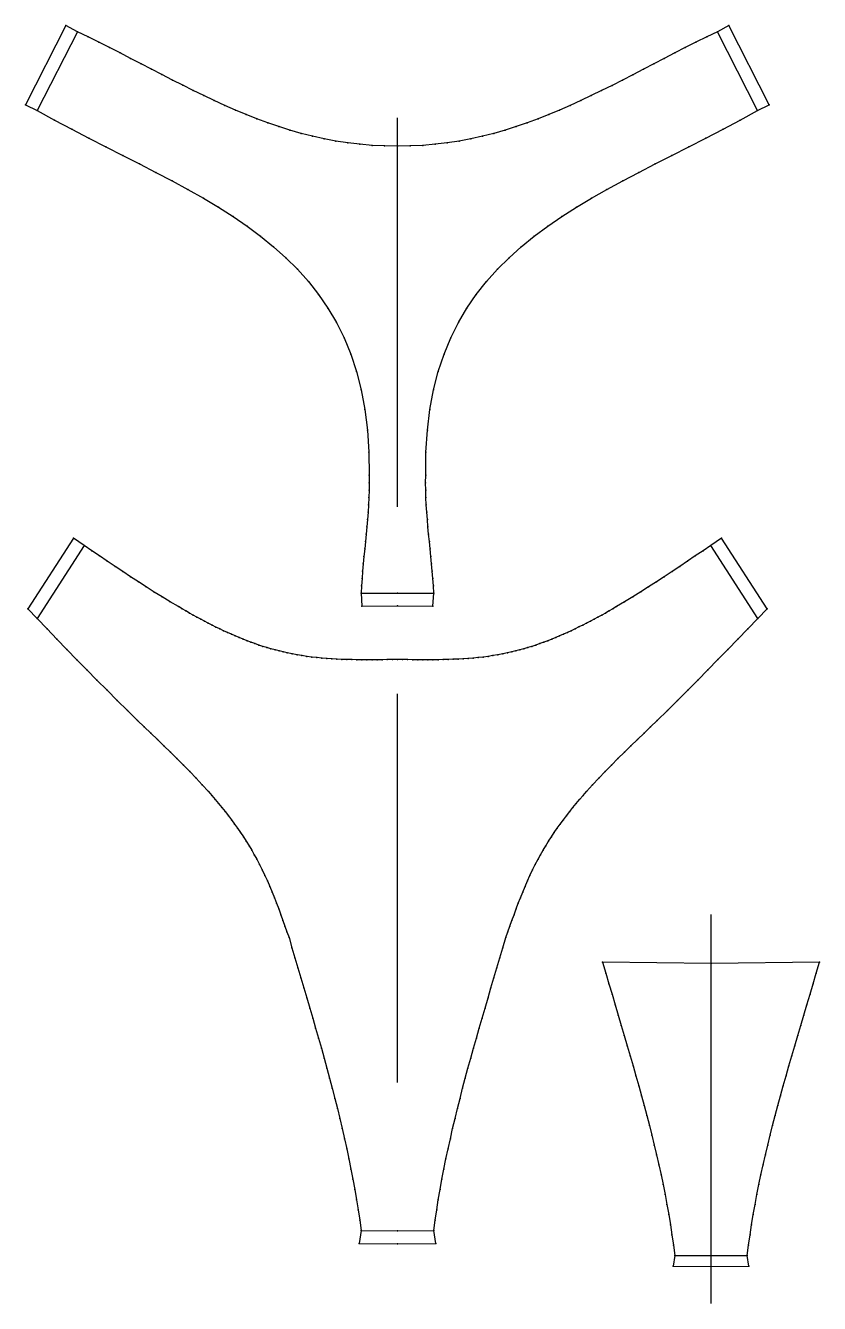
# Model space of a CAD drawing. Extents: x -172 to 195, y 0 to 1413.
# Drawn here: x -172 to 195, y 822 to 1413 of the extents above.
import ezdxf

# ---------------------------------------------------------------- set-up
doc = ezdxf.new("R2010")
doc.units = 0

# ---------------------------------------------------------------- blocks, each defined once
blk = doc.blocks.new('Pattern_1813235_M')
at = {"layer": '1'}
blk.add_lwpolyline([(-145.062149, 1172.383667), (-166.865326, 1138.591553), (-162.258072, 1133.811035), (-157.648575, 1129.034912), (-153.033463, 1124.266357), (-148.409378, 1119.508179), (-143.772934, 1114.763306), (-139.120804, 1110.03479), (-134.449585, 1105.325439), (-129.755905, 1100.638184), (-125.03643, 1095.976074), (-120.287766, 1091.342041), (-117.252914, 1088.410645), (-114.211861, 1085.487061), (-111.170425, 1082.564575), (-108.134491, 1079.637085), (-105.109894, 1076.698242), (-102.102478, 1073.741455), (-99.118095, 1070.760376), (-96.162598, 1067.748779), (-93.241844, 1064.700195), (-90.361664, 1061.608154), (-87.527916, 1058.466431), (-85.934982, 1056.650391), (-84.360962, 1054.816406), (-82.807297, 1052.964355), (-81.275436, 1051.094116), (-79.766792, 1049.205444), (-78.282845, 1047.298218), (-76.825012, 1045.37207), (-75.394753, 1043.427002), (-73.993477, 1041.462646), (-72.622658, 1039.478882), (-71.283722, 1037.475342), (-69.978111, 1035.452148), (-68.707275, 1033.408813), (-67.472649, 1031.345215), (-66.275681, 1029.26123), (-65.11779, 1027.156494), (-63.820744, 1024.681763), (-62.575291, 1022.181702), (-61.377419, 1019.658142), (-60.223137, 1017.113037), (-59.108459, 1014.548279), (-58.029392, 1011.96582), (-56.981934, 1009.367554), (-55.962097, 1006.755432), (-54.965881, 1004.131348), (-53.989307, 1001.497192), (-53.028366, 998.854919), (-52.079075, 996.206421), (-51.137428, 993.55365), (-50.199448, 990.898438), (-48.824421, 986.228149), (-47.44577, 981.56366), (-46.065666, 976.904419), (-44.686283, 972.249634), (-43.309788, 967.598633), (-41.938381, 962.950745), (-40.574196, 958.305298), (-39.219437, 953.661499), (-37.876278, 949.018738), (-36.546879, 944.376282), (-35.233418, 939.733521), (-33.93808, 935.0896), (-32.663017, 930.444031), (-31.410419, 925.795959), (-30.182465, 921.144714), (-28.981314, 916.489685), (-27.809147, 911.830078), (-26.668144, 907.165283), (-25.560474, 902.494568), (-24.488304, 897.817261), (-23.453817, 893.132629), (-22.459188, 888.440002), (-21.506586, 883.738647), (-20.59819, 879.027954), (-19.736168, 874.307251), (-18.922695, 869.575684), (-18.15995, 864.832703), (-17.450104, 860.077515), (-16.795332, 855.309509), (0.006015, 855.132935), (16.807375, 855.310242), (17.461946, 860.078247), (18.1716, 864.833435), (18.934147, 869.576477), (19.747419, 874.308044), (20.609241, 879.02887), (21.51745, 883.739563), (22.469852, 888.440918), (23.464287, 893.133606), (24.498579, 897.818237), (25.570549, 902.495605), (26.678028, 907.166382), (27.818844, 911.831238), (28.990814, 916.490845), (30.191763, 921.145996), (31.419531, 925.797241), (32.671932, 930.445374), (33.946796, 935.091064), (35.241947, 939.734985), (36.555218, 944.377808), (37.884418, 949.020325), (39.227394, 953.663147), (40.581959, 958.306946), (41.945942, 962.952515), (43.317165, 967.600464), (44.693462, 972.251526), (46.072647, 976.906311), (47.45256, 981.565674), (48.831017, 986.230164), (50.205849, 990.900513), (51.143723, 993.555725), (52.085255, 996.208618), (53.034439, 998.857117), (53.995266, 1001.499451), (54.971737, 1004.133667), (55.967842, 1006.757751), (56.987564, 1009.369934), (58.034916, 1011.968262), (59.11388, 1014.55072), (60.228447, 1017.11554), (61.382622, 1019.660645), (62.580387, 1022.184265), (63.825745, 1024.684448), (65.122688, 1027.15918), (66.280479, 1029.263916), (67.477364, 1031.348022), (68.711914, 1033.411621), (69.982658, 1035.455078), (71.288185, 1037.478394), (72.627037, 1039.481812), (73.99778, 1041.465698), (75.398964, 1043.430176), (76.829147, 1045.375366), (78.286903, 1047.301514), (79.770775, 1049.208862), (81.27932, 1051.097534), (82.811111, 1052.967773), (84.3647, 1054.819824), (85.938644, 1056.653931), (87.531502, 1058.470093), (90.365128, 1061.611938), (93.245171, 1064.704102), (96.16581, 1067.752808), (99.121178, 1070.764526), (102.105438, 1073.745605), (105.112732, 1076.702515), (108.137207, 1079.641602), (111.173027, 1082.569214), (114.214333, 1085.491699), (117.255264, 1088.415649), (120.289993, 1091.347046), (125.03846, 1095.981323), (129.757736, 1100.643555), (134.451218, 1105.331055), (139.122238, 1110.040527), (143.774185, 1114.769287), (148.410416, 1119.514404), (153.034317, 1124.272705), (157.649216, 1129.041504), (162.25853, 1133.817749), (166.86557, 1138.598511), (145.060989, 1172.389648), (141.494461, 1169.950073), (137.925827, 1167.513916), (134.352005, 1165.084595), (130.769928, 1162.665039), (127.176514, 1160.258423), (123.568672, 1157.868042), (119.943344, 1155.49707), (116.297447, 1153.14856), (112.627899, 1150.825684), (108.931641, 1148.531738), (105.205559, 1146.269775), (101.446594, 1144.042969), (99.73864, 1143.050537), (98.023743, 1142.066895), (96.301933, 1141.093018), (94.573189, 1140.129883), (92.83754, 1139.178467), (91.094963, 1138.239502), (89.345497, 1137.314087), (87.589127, 1136.403076), (85.825859, 1135.507446), (84.055725, 1134.628174), (82.278687, 1133.765869), (80.494781, 1132.921875), (78.704002, 1132.096802), (76.906372, 1131.291748), (75.101875, 1130.507446), (73.29052, 1129.745117), (71.472321, 1129.005371), (69.647293, 1128.289429), (67.81543, 1127.5979), (65.97673, 1126.932007), (64.131195, 1126.29248), (62.278862, 1125.680298), (60.419704, 1125.096436), (58.553749, 1124.541748), (56.680992, 1124.017212), (54.801445, 1123.523682), (52.915104, 1123.062134), (51.021984, 1122.633423), (48.765472, 1122.167847), (46.500355, 1121.748047), (44.227028, 1121.371582), (41.945881, 1121.036621), (39.657318, 1120.740723), (37.361729, 1120.481934), (35.059513, 1120.257812), (32.751064, 1120.066284), (30.436779, 1119.905273), (28.11706, 1119.772461), (25.792297, 1119.665771), (23.462889, 1119.582886), (21.129236, 1119.521851), (18.791723, 1119.480225), (16.450758, 1119.455933), (14.10673, 1119.446899), (11.760046, 1119.450806), (9.411089, 1119.465454), (7.060264, 1119.48877), (4.707964, 1119.518555), (2.354594, 1119.552612), (0.000534, 1119.588623), (-2.353522, 1119.55249), (-4.706897, 1119.518311), (-7.059196, 1119.488525), (-9.410021, 1119.465088), (-11.758974, 1119.450317), (-14.105663, 1119.446289), (-16.449688, 1119.455322), (-18.790655, 1119.479492), (-21.128168, 1119.520874), (-23.46183, 1119.581909), (-25.791241, 1119.664673), (-28.116007, 1119.771362), (-30.435732, 1119.904053), (-32.750027, 1120.064941), (-35.058487, 1120.256348), (-37.360718, 1120.480347), (-39.656315, 1120.739136), (-41.944901, 1121.034912), (-44.226059, 1121.369873), (-46.499405, 1121.746094), (-48.76453, 1122.165771), (-51.021061, 1122.631348), (-52.914204, 1123.059937), (-54.80056, 1123.521362), (-56.680134, 1124.014893), (-58.552914, 1124.539307), (-60.418896, 1125.093994), (-62.278069, 1125.677734), (-64.13044, 1126.289795), (-65.975975, 1126.929321), (-67.814713, 1127.595093), (-69.646606, 1128.286499), (-71.47168, 1129.002441), (-73.289894, 1129.742065), (-75.10128, 1130.504395), (-76.905807, 1131.288452), (-78.703476, 1132.093506), (-80.494293, 1132.918457), (-82.278229, 1133.762451), (-84.05529, 1134.624634), (-85.825478, 1135.503906), (-87.588768, 1136.399536), (-89.345192, 1137.310425), (-91.094688, 1138.235718), (-92.837311, 1139.174561), (-94.57299, 1140.125977), (-96.301773, 1141.088989), (-98.023636, 1142.062744), (-99.738571, 1143.046387), (-101.446564, 1144.038818), (-105.205612, 1146.265381), (-108.931793, 1148.527222), (-112.628159, 1150.821045), (-116.297806, 1153.143677), (-119.943787, 1155.492065), (-123.569214, 1157.862915), (-127.177155, 1160.253174), (-130.77066, 1162.659546), (-134.352859, 1165.078979), (-137.926773, 1167.508301), (-141.495499, 1169.944214)], close=True, dxfattribs=at)
at = {"layer": '14'}
blk.add_lwpolyline([(-150.016342, 1175.772095), (-171.14241, 1143.029419), (-166.865326, 1138.591553), (-162.258072, 1133.811035), (-157.648575, 1129.034912), (-153.033463, 1124.266357), (-148.409378, 1119.508179), (-143.772934, 1114.763306), (-139.120804, 1110.03479), (-134.449585, 1105.325439), (-129.755905, 1100.638184), (-125.03643, 1095.976074), (-120.287766, 1091.342041), (-117.252914, 1088.410645), (-114.211861, 1085.487061), (-111.170425, 1082.564575), (-108.134491, 1079.637085), (-105.109894, 1076.698242), (-102.102478, 1073.741455), (-99.118095, 1070.760376), (-96.162598, 1067.748779), (-93.241844, 1064.700195), (-90.361664, 1061.608154), (-87.527916, 1058.466431), (-85.934982, 1056.650391), (-84.360962, 1054.816406), (-82.807297, 1052.964355), (-81.275436, 1051.094116), (-79.766792, 1049.205444), (-78.282845, 1047.298218), (-76.825012, 1045.37207), (-75.394753, 1043.427002), (-73.993477, 1041.462646), (-72.622658, 1039.478882), (-71.283722, 1037.475342), (-69.978111, 1035.452148), (-68.707275, 1033.408813), (-67.472649, 1031.345215), (-66.275681, 1029.26123), (-65.11779, 1027.156494), (-63.820744, 1024.681763), (-62.575291, 1022.181702), (-61.377419, 1019.658142), (-60.223137, 1017.113037), (-59.108459, 1014.548279), (-58.029392, 1011.96582), (-56.981934, 1009.367554), (-55.962097, 1006.755432), (-54.965881, 1004.131348), (-53.989307, 1001.497192), (-53.028366, 998.854919), (-52.079075, 996.206421), (-51.137428, 993.55365), (-50.199448, 990.898438), (-48.824421, 986.228149), (-47.44577, 981.56366), (-46.065666, 976.904419), (-44.686283, 972.249634), (-43.309788, 967.598633), (-41.938381, 962.950745), (-40.574196, 958.305298), (-39.219437, 953.661499), (-37.876278, 949.018738), (-36.546879, 944.376282), (-35.233418, 939.733521), (-33.93808, 935.0896), (-32.663017, 930.444031), (-31.410419, 925.795959), (-30.182465, 921.144714), (-28.981314, 916.489685), (-27.809147, 911.830078), (-26.668144, 907.165283), (-25.560474, 902.494568), (-24.488304, 897.817261), (-23.453817, 893.132629), (-22.459188, 888.440002), (-21.506586, 883.738647), (-20.59819, 879.027954), (-19.736168, 874.307251), (-18.922695, 869.575684), (-18.15995, 864.832703), (-17.450104, 860.077515), (-16.795332, 855.309509), (-17.746626, 849.319153), (0.006274, 849.132568), (17.758963, 849.319946), (16.807375, 855.310242), (17.461946, 860.078247), (18.1716, 864.833435), (18.934147, 869.576477), (19.747419, 874.308044), (20.609241, 879.02887), (21.51745, 883.739563), (22.469852, 888.440918), (23.464287, 893.133606), (24.498579, 897.818237), (25.570549, 902.495605), (26.678028, 907.166382), (27.818844, 911.831238), (28.990814, 916.490845), (30.191763, 921.145996), (31.419531, 925.797241), (32.671932, 930.445374), (33.946796, 935.091064), (35.241947, 939.734985), (36.555218, 944.377808), (37.884418, 949.020325), (39.227394, 953.663147), (40.581959, 958.306946), (41.945942, 962.952515), (43.317165, 967.600464), (44.693462, 972.251526), (46.072647, 976.906311), (47.45256, 981.565674), (48.831017, 986.230164), (50.205849, 990.900513), (51.143723, 993.555725), (52.085255, 996.208618), (53.034439, 998.857117), (53.995266, 1001.499451), (54.971737, 1004.133667), (55.967842, 1006.757751), (56.987564, 1009.369934), (58.034916, 1011.968262), (59.11388, 1014.55072), (60.228447, 1017.11554), (61.382622, 1019.660645), (62.580387, 1022.184265), (63.825745, 1024.684448), (65.122688, 1027.15918), (66.280479, 1029.263916), (67.477364, 1031.348022), (68.711914, 1033.411621), (69.982658, 1035.455078), (71.288185, 1037.478394), (72.627037, 1039.481812), (73.99778, 1041.465698), (75.398964, 1043.430176), (76.829147, 1045.375366), (78.286903, 1047.301514), (79.770775, 1049.208862), (81.27932, 1051.097534), (82.811111, 1052.967773), (84.3647, 1054.819824), (85.938644, 1056.653931), (87.531502, 1058.470093), (90.365128, 1061.611938), (93.245171, 1064.704102), (96.16581, 1067.752808), (99.121178, 1070.764526), (102.105438, 1073.745605), (105.112732, 1076.702515), (108.137207, 1079.641602), (111.173027, 1082.569214), (114.214333, 1085.491699), (117.255264, 1088.415649), (120.289993, 1091.347046), (125.03846, 1095.981323), (129.757736, 1100.643555), (134.451218, 1105.331055), (139.122238, 1110.040527), (143.774185, 1114.769287), (148.410416, 1119.514404), (153.034317, 1124.272705), (157.649216, 1129.041504), (162.25853, 1133.817749), (166.86557, 1138.598511), (171.142456, 1143.036621), (150.01506, 1175.77832), (145.060989, 1172.389648), (141.494461, 1169.950073), (137.925827, 1167.513916), (134.352005, 1165.084595), (130.769928, 1162.665039), (127.176514, 1160.258423), (123.568672, 1157.868042), (119.943344, 1155.49707), (116.297447, 1153.14856), (112.627899, 1150.825684), (108.931641, 1148.531738), (105.205559, 1146.269775), (101.446594, 1144.042969), (99.73864, 1143.050537), (98.023743, 1142.066895), (96.301933, 1141.093018), (94.573189, 1140.129883), (92.83754, 1139.178467), (91.094963, 1138.239502), (89.345497, 1137.314087), (87.589127, 1136.403076), (85.825859, 1135.507446), (84.055725, 1134.628174), (82.278687, 1133.765869), (80.494781, 1132.921875), (78.704002, 1132.096802), (76.906372, 1131.291748), (75.101875, 1130.507446), (73.29052, 1129.745117), (71.472321, 1129.005371), (69.647293, 1128.289429), (67.81543, 1127.5979), (65.97673, 1126.932007), (64.131195, 1126.29248), (62.278862, 1125.680298), (60.419704, 1125.096436), (58.553749, 1124.541748), (56.680992, 1124.017212), (54.801445, 1123.523682), (52.915104, 1123.062134), (51.021984, 1122.633423), (48.765472, 1122.167847), (46.500355, 1121.748047), (44.227028, 1121.371582), (41.945881, 1121.036621), (39.657318, 1120.740723), (37.361729, 1120.481934), (35.059513, 1120.257812), (32.751064, 1120.066284), (30.436779, 1119.905273), (28.11706, 1119.772461), (25.792297, 1119.665771), (23.462889, 1119.582886), (21.129236, 1119.521851), (18.791723, 1119.480225), (16.450758, 1119.455933), (14.10673, 1119.446899), (11.760046, 1119.450806), (9.411089, 1119.465454), (7.060264, 1119.48877), (4.707964, 1119.518555), (2.354594, 1119.552612), (0.000535, 1119.588623), (-2.353522, 1119.55249), (-4.706897, 1119.518311), (-7.059196, 1119.488525), (-9.410021, 1119.465088), (-11.758974, 1119.450317), (-14.105663, 1119.446289), (-16.449688, 1119.455322), (-18.790655, 1119.479492), (-21.128168, 1119.520874), (-23.46183, 1119.581909), (-25.791241, 1119.664673), (-28.116007, 1119.771362), (-30.435732, 1119.904053), (-32.750027, 1120.064941), (-35.058487, 1120.256348), (-37.360718, 1120.480347), (-39.656315, 1120.739136), (-41.944901, 1121.034912), (-44.226059, 1121.369873), (-46.499405, 1121.746094), (-48.76453, 1122.165771), (-51.021061, 1122.631348), (-52.914204, 1123.059937), (-54.80056, 1123.521362), (-56.680134, 1124.014893), (-58.552914, 1124.539307), (-60.418896, 1125.093994), (-62.278069, 1125.677734), (-64.13044, 1126.289795), (-65.975975, 1126.929321), (-67.814713, 1127.595093), (-69.646606, 1128.286499), (-71.47168, 1129.002441), (-73.289894, 1129.742065), (-75.10128, 1130.504395), (-76.905807, 1131.288452), (-78.703476, 1132.093506), (-80.494293, 1132.918457), (-82.278229, 1133.762451), (-84.05529, 1134.624634), (-85.825478, 1135.503906), (-87.588768, 1136.399536), (-89.345192, 1137.310425), (-91.094688, 1138.235718), (-92.837311, 1139.174561), (-94.57299, 1140.125977), (-96.301773, 1141.088989), (-98.023636, 1142.062744), (-99.738571, 1143.046387), (-101.446564, 1144.038818), (-105.205612, 1146.265381), (-108.931793, 1148.527222), (-112.628159, 1150.821045), (-116.297806, 1153.143677), (-119.943787, 1155.492065), (-123.569214, 1157.862915), (-127.177155, 1160.253174), (-130.77066, 1162.659546), (-134.352859, 1165.078979), (-137.926773, 1167.508301), (-141.495499, 1169.944214), (-145.062149, 1172.383667)], close=True, dxfattribs=at)
at = {"layer": '2'}
for p in [(-150.016342, 1175.772095), (-145.062149, 1172.383667), (-145.062149, 1172.383667), (145.060989, 1172.389648), (145.060989, 1172.389648), (150.01506, 1175.77832), (-171.14241, 1143.029419), (171.142456, 1143.036621), (-166.865326, 1138.591553), (-166.865326, 1138.591553), (166.86557, 1138.598511), (166.86557, 1138.598511), (0.000534, 1119.588623), (0.000534, 1119.588623), (-50.199448, 990.898438), (-50.199448, 990.898438), (50.205849, 990.900513), (50.205849, 990.900513), (-16.795332, 855.309509), (-16.795332, 855.309509), (0.006015, 855.132935), (16.807375, 855.310242), (16.807375, 855.310242), (-17.746626, 849.319153), (0.006274, 849.132568), (17.758963, 849.319946)]:
    blk.add_point(p, dxfattribs=at)
at = {"layer": '3'}
for p in [(-145.062149, 1172.383667), (145.060989, 1172.389648), (-141.495499, 1169.944214), (-141.495499, 1169.944214), (-137.926773, 1167.508301), (-137.926773, 1167.508301), (-134.352859, 1165.078979), (-134.352859, 1165.078979), (134.352005, 1165.084595), (134.352005, 1165.084595), (137.925827, 1167.513916), (137.925827, 1167.513916), (141.494461, 1169.950073), (141.494461, 1169.950073), (-130.77066, 1162.659546), (-130.77066, 1162.659546), (-127.177155, 1160.253174), (-127.177155, 1160.253174), (127.176514, 1160.258423), (127.176514, 1160.258423), (130.769928, 1162.665039), (130.769928, 1162.665039), (-123.569214, 1157.862915), (-123.569214, 1157.862915), (-119.943787, 1155.492065), (-119.943787, 1155.492065), (119.943344, 1155.49707), (119.943344, 1155.49707), (123.568672, 1157.868042), (123.568672, 1157.868042), (-116.297806, 1153.143677), (-116.297806, 1153.143677), (-112.628159, 1150.821045), (-112.628159, 1150.821045), (-108.931793, 1148.527222), (-108.931793, 1148.527222), (108.931641, 1148.531738), (108.931641, 1148.531738), (112.627899, 1150.825684), (112.627899, 1150.825684), (116.297447, 1153.14856), (116.297447, 1153.14856), (-105.205612, 1146.265381), (-105.205612, 1146.265381), (-101.446564, 1144.038818), (-101.446564, 1144.038818), (-99.738571, 1143.046387), (-99.738571, 1143.046387), (-98.023636, 1142.062744), (-98.023636, 1142.062744), (98.023743, 1142.066895), (98.023743, 1142.066895), (99.73864, 1143.050537), (99.73864, 1143.050537), (101.446594, 1144.042969), (101.446594, 1144.042969), (105.205559, 1146.269775), (105.205559, 1146.269775), (-166.865326, 1138.591553), (-96.301773, 1141.088989), (-96.301773, 1141.088989), (-94.57299, 1140.125977), (-94.57299, 1140.125977), (-92.837311, 1139.174561), (-92.837311, 1139.174561), (-91.094688, 1138.235718), (-91.094688, 1138.235718), (-89.345192, 1137.310425), (-89.345192, 1137.310425), (-87.588768, 1136.399536), (-87.588768, 1136.399536), (-85.825478, 1135.503906), (-85.825478, 1135.503906), (85.825859, 1135.507446), (85.825859, 1135.507446), (87.589127, 1136.403076), (87.589127, 1136.403076), (89.345497, 1137.314087), (89.345497, 1137.314087), (91.094963, 1138.239502), (91.094963, 1138.239502), (92.83754, 1139.178467), (92.83754, 1139.178467), (94.573189, 1140.129883), (94.573189, 1140.129883), (96.301933, 1141.093018), (96.301933, 1141.093018), (166.86557, 1138.598511), (-162.258072, 1133.811035), (-162.258072, 1133.811035), (-84.05529, 1134.624634), (-84.05529, 1134.624634), (-82.278229, 1133.762451), (-82.278229, 1133.762451), (-80.494293, 1132.918457), (-80.494293, 1132.918457), (-78.703476, 1132.093506), (-78.703476, 1132.093506), (-76.905807, 1131.288452), (-76.905807, 1131.288452), (-75.10128, 1130.504395), (-75.10128, 1130.504395), (-73.289894, 1129.742065), (-73.289894, 1129.742065), (73.29052, 1129.745117), (73.29052, 1129.745117), (75.101875, 1130.507446), (75.101875, 1130.507446), (76.906372, 1131.291748), (76.906372, 1131.291748), (78.704002, 1132.096802), (78.704002, 1132.096802), (80.494781, 1132.921875), (80.494781, 1132.921875), (82.278687, 1133.765869), (82.278687, 1133.765869), (84.055725, 1134.628174), (84.055725, 1134.628174), (162.25853, 1133.817749), (162.25853, 1133.817749), (-157.648575, 1129.034912), (-157.648575, 1129.034912), (-153.033463, 1124.266357), (-153.033463, 1124.266357), (-71.47168, 1129.002441), (-71.47168, 1129.002441), (-69.646606, 1128.286499), (-69.646606, 1128.286499), (-67.814713, 1127.595093), (-67.814713, 1127.595093), (-65.975975, 1126.929321), (-65.975975, 1126.929321), (-64.13044, 1126.289795), (-64.13044, 1126.289795), (-62.278069, 1125.677734), (-62.278069, 1125.677734), (-60.418896, 1125.093994), (-60.418896, 1125.093994), (-58.552914, 1124.539307), (-58.552914, 1124.539307), (-56.680134, 1124.014893), (-56.680134, 1124.014893), (56.680992, 1124.017212), (56.680992, 1124.017212), (58.553749, 1124.541748), (58.553749, 1124.541748), (60.419704, 1125.096436), (60.419704, 1125.096436), (62.278862, 1125.680298), (62.278862, 1125.680298), (64.131195, 1126.29248), (64.131195, 1126.29248), (65.97673, 1126.932007), (65.97673, 1126.932007), (67.81543, 1127.5979), (67.81543, 1127.5979), (69.647293, 1128.289429), (69.647293, 1128.289429), (71.472321, 1129.005371), (71.472321, 1129.005371), (153.034317, 1124.272705), (153.034317, 1124.272705), (157.649216, 1129.041504), (157.649216, 1129.041504), (-148.409378, 1119.508179), (-148.409378, 1119.508179), (-54.80056, 1123.521362), (-54.80056, 1123.521362), (-52.914204, 1123.059937), (-52.914204, 1123.059937), (-51.021061, 1122.631348), (-51.021061, 1122.631348), (-48.76453, 1122.165771), (-48.76453, 1122.165771), (-46.499405, 1121.746094), (-46.499405, 1121.746094), (-44.226059, 1121.369873), (-44.226059, 1121.369873), (-41.944901, 1121.034912), (-41.944901, 1121.034912), (-39.656315, 1120.739136), (-39.656315, 1120.739136), (-37.360718, 1120.480347), (-37.360718, 1120.480347), (-35.058487, 1120.256348), (-35.058487, 1120.256348), (-32.750027, 1120.064941), (-32.750027, 1120.064941), (-30.435732, 1119.904053), (-30.435732, 1119.904053), (-28.116007, 1119.771362), (-28.116007, 1119.771362), (-25.791241, 1119.664673), (-25.791241, 1119.664673), (-23.46183, 1119.581909), (-23.46183, 1119.581909), (-21.128168, 1119.520874), (-21.128168, 1119.520874), (-18.790655, 1119.479492), (-18.790655, 1119.479492), (-16.449688, 1119.455322), (-16.449688, 1119.455322), (-14.105663, 1119.446289), (-14.105663, 1119.446289), (-11.758974, 1119.450317), (-11.758974, 1119.450317), (-9.410021, 1119.465088), (-9.410021, 1119.465088), (-7.059196, 1119.488525), (-7.059196, 1119.488525), (-4.706897, 1119.518311), (-4.706897, 1119.518311), (-2.353522, 1119.55249), (-2.353522, 1119.55249), (0.000535, 1119.588623), (2.354594, 1119.552612), (2.354594, 1119.552612), (4.707964, 1119.518555), (4.707964, 1119.518555), (7.060264, 1119.48877), (7.060264, 1119.48877), (9.411089, 1119.465454), (9.411089, 1119.465454), (11.760046, 1119.450806), (11.760046, 1119.450806), (14.10673, 1119.446899), (14.10673, 1119.446899), (16.450758, 1119.455933), (16.450758, 1119.455933), (18.791723, 1119.480225), (18.791723, 1119.480225), (21.129236, 1119.521851), (21.129236, 1119.521851), (23.462889, 1119.582886), (23.462889, 1119.582886), (25.792297, 1119.665771), (25.792297, 1119.665771), (28.11706, 1119.772461), (28.11706, 1119.772461), (30.436779, 1119.905273), (30.436779, 1119.905273), (32.751064, 1120.066284), (32.751064, 1120.066284), (35.059513, 1120.257812), (35.059513, 1120.257812), (37.361729, 1120.481934), (37.361729, 1120.481934), (39.657318, 1120.740723), (39.657318, 1120.740723), (41.945881, 1121.036621), (41.945881, 1121.036621), (44.227028, 1121.371582), (44.227028, 1121.371582), (46.500355, 1121.748047), (46.500355, 1121.748047), (48.765472, 1122.167847), (48.765472, 1122.167847), (51.021984, 1122.633423), (51.021984, 1122.633423), (52.915104, 1123.062134), (52.915104, 1123.062134), (54.801445, 1123.523682), (54.801445, 1123.523682), (148.410416, 1119.514404), (148.410416, 1119.514404), (-143.772934, 1114.763306), (-143.772934, 1114.763306), (143.774185, 1114.769287), (143.774185, 1114.769287), (-139.120804, 1110.03479), (-139.120804, 1110.03479), (139.122238, 1110.040527), (139.122238, 1110.040527), (-134.449585, 1105.325439), (-134.449585, 1105.325439), (-129.755905, 1100.638184), (-129.755905, 1100.638184), (129.757736, 1100.643555), (129.757736, 1100.643555), (134.451218, 1105.331055), (134.451218, 1105.331055), (-125.03643, 1095.976074), (-125.03643, 1095.976074), (125.03846, 1095.981323), (125.03846, 1095.981323), (-120.287766, 1091.342041), (-120.287766, 1091.342041), (-117.252914, 1088.410645), (-117.252914, 1088.410645), (117.255264, 1088.415649), (117.255264, 1088.415649), (120.289993, 1091.347046), (120.289993, 1091.347046), (-114.211861, 1085.487061), (-114.211861, 1085.487061), (-111.170425, 1082.564575), (-111.170425, 1082.564575), (111.173027, 1082.569214), (111.173027, 1082.569214), (114.214333, 1085.491699), (114.214333, 1085.491699), (-108.134491, 1079.637085), (-108.134491, 1079.637085), (-105.109894, 1076.698242), (-105.109894, 1076.698242), (105.112732, 1076.702515), (105.112732, 1076.702515), (108.137207, 1079.641602), (108.137207, 1079.641602), (-102.102478, 1073.741455), (-102.102478, 1073.741455), (-99.118095, 1070.760376), (-99.118095, 1070.760376), (99.121178, 1070.764526), (99.121178, 1070.764526), (102.105438, 1073.745605), (102.105438, 1073.745605), (-96.162598, 1067.748779), (-96.162598, 1067.748779), (-93.241844, 1064.700195), (-93.241844, 1064.700195), (93.245171, 1064.704102), (93.245171, 1064.704102), (96.16581, 1067.752808), (96.16581, 1067.752808), (-90.361664, 1061.608154), (-90.361664, 1061.608154), (90.365128, 1061.611938), (90.365128, 1061.611938), (-87.527916, 1058.466431), (-87.527916, 1058.466431), (-85.934982, 1056.650391), (-85.934982, 1056.650391), (-84.360962, 1054.816406), (-84.360962, 1054.816406), (-82.807297, 1052.964355), (-82.807297, 1052.964355), (82.811111, 1052.967773), (82.811111, 1052.967773), (84.3647, 1054.819824), (84.3647, 1054.819824), (85.938644, 1056.653931), (85.938644, 1056.653931), (87.531502, 1058.470093), (87.531502, 1058.470093), (-81.275436, 1051.094116), (-81.275436, 1051.094116), (-79.766792, 1049.205444), (-79.766792, 1049.205444), (-78.282845, 1047.298218), (-78.282845, 1047.298218), (78.286903, 1047.301514), (78.286903, 1047.301514), (79.770775, 1049.208862), (79.770775, 1049.208862), (81.27932, 1051.097534), (81.27932, 1051.097534), (-76.825012, 1045.37207), (-76.825012, 1045.37207), (-75.394753, 1043.427002), (-75.394753, 1043.427002), (-73.993477, 1041.462646), (-73.993477, 1041.462646), (73.99778, 1041.465698), (73.99778, 1041.465698), (75.398964, 1043.430176), (75.398964, 1043.430176), (76.829147, 1045.375366), (76.829147, 1045.375366), (-72.622658, 1039.478882), (-72.622658, 1039.478882), (-71.283722, 1037.475342), (-71.283722, 1037.475342), (-69.978111, 1035.452148), (-69.978111, 1035.452148), (69.982658, 1035.455078), (69.982658, 1035.455078), (71.288185, 1037.478394), (71.288185, 1037.478394), (72.627037, 1039.481812), (72.627037, 1039.481812), (-68.707275, 1033.408813), (-68.707275, 1033.408813), (-67.472649, 1031.345215), (-67.472649, 1031.345215), (-66.275681, 1029.26123), (-66.275681, 1029.26123), (66.280479, 1029.263916), (66.280479, 1029.263916), (67.477364, 1031.348022), (67.477364, 1031.348022), (68.711914, 1033.411621), (68.711914, 1033.411621), (-65.11779, 1027.156494), (-65.11779, 1027.156494), (-63.820744, 1024.681763), (-63.820744, 1024.681763), (63.825745, 1024.684448), (63.825745, 1024.684448), (65.122688, 1027.15918), (65.122688, 1027.15918), (-62.575291, 1022.181702), (-62.575291, 1022.181702), (-61.377419, 1019.658142), (-61.377419, 1019.658142), (61.382622, 1019.660645), (61.382622, 1019.660645), (62.580387, 1022.184265), (62.580387, 1022.184265), (-60.223137, 1017.113037), (-60.223137, 1017.113037), (-59.108459, 1014.548279), (-59.108459, 1014.548279), (-58.029392, 1011.96582), (-58.029392, 1011.96582), (58.034916, 1011.968262), (58.034916, 1011.968262), (59.11388, 1014.55072), (59.11388, 1014.55072), (60.228447, 1017.11554), (60.228447, 1017.11554), (-56.981934, 1009.367554), (-56.981934, 1009.367554), (-55.962097, 1006.755432), (-55.962097, 1006.755432), (55.967842, 1006.757751), (55.967842, 1006.757751), (56.987564, 1009.369934), (56.987564, 1009.369934), (-54.965881, 1004.131348), (-54.965881, 1004.131348), (-53.989307, 1001.497192), (-53.989307, 1001.497192), (53.995266, 1001.499451), (53.995266, 1001.499451), (54.971737, 1004.133667), (54.971737, 1004.133667), (-53.028366, 998.854919), (-53.028366, 998.854919), (-52.079075, 996.206421), (-52.079075, 996.206421), (-51.137428, 993.55365), (-51.137428, 993.55365), (51.143723, 993.555725), (51.143723, 993.555725), (52.085255, 996.208618), (52.085255, 996.208618), (53.034439, 998.857117), (53.034439, 998.857117), (-50.199448, 990.898438), (50.205849, 990.900513), (-48.824421, 986.228149), (-48.824421, 986.228149), (48.831017, 986.230164), (48.831017, 986.230164), (-47.44577, 981.56366), (-47.44577, 981.56366), (-46.065666, 976.904419), (-46.065666, 976.904419), (46.072647, 976.906311), (46.072647, 976.906311), (47.45256, 981.565674), (47.45256, 981.565674), (-44.686283, 972.249634), (-44.686283, 972.249634), (44.693462, 972.251526), (44.693462, 972.251526), (-43.309788, 967.598633), (-43.309788, 967.598633), (43.317165, 967.600464), (43.317165, 967.600464), (-41.938381, 962.950745), (-41.938381, 962.950745), (-40.574196, 958.305298), (-40.574196, 958.305298), (40.581959, 958.306946), (40.581959, 958.306946), (41.945942, 962.952515), (41.945942, 962.952515), (-39.219437, 953.661499), (-39.219437, 953.661499), (39.227394, 953.663147), (39.227394, 953.663147), (-37.876278, 949.018738), (-37.876278, 949.018738), (37.884418, 949.020325), (37.884418, 949.020325), (-36.546879, 944.376282), (-36.546879, 944.376282), (36.555218, 944.377808), (36.555218, 944.377808), (-35.233418, 939.733521), (-35.233418, 939.733521), (-33.93808, 935.0896), (-33.93808, 935.0896), (33.946796, 935.091064), (33.946796, 935.091064), (35.241947, 939.734985), (35.241947, 939.734985), (-32.663017, 930.444031), (-32.663017, 930.444031), (32.671932, 930.445374), (32.671932, 930.445374), (-31.410419, 925.795959), (-31.410419, 925.795959), (31.419531, 925.797241), (31.419531, 925.797241), (-30.182465, 921.144714), (-30.182465, 921.144714), (30.191763, 921.145996), (30.191763, 921.145996), (-28.981314, 916.489685), (-28.981314, 916.489685), (-27.809147, 911.830078), (-27.809147, 911.830078), (27.818844, 911.831238), (27.818844, 911.831238), (28.990814, 916.490845), (28.990814, 916.490845), (-26.668144, 907.165283), (-26.668144, 907.165283), (26.678028, 907.166382), (26.678028, 907.166382), (-25.560474, 902.494568), (-25.560474, 902.494568), (25.570549, 902.495605), (25.570549, 902.495605), (-24.488304, 897.817261), (-24.488304, 897.817261), (-23.453817, 893.132629), (-23.453817, 893.132629), (23.464287, 893.133606), (23.464287, 893.133606), (24.498579, 897.818237), (24.498579, 897.818237), (-22.459188, 888.440002), (-22.459188, 888.440002), (22.469852, 888.440918), (22.469852, 888.440918), (-21.506586, 883.738647), (-21.506586, 883.738647), (21.51745, 883.739563), (21.51745, 883.739563), (-20.59819, 879.027954), (-20.59819, 879.027954), (20.609241, 879.02887), (20.609241, 879.02887), (-19.736168, 874.307251), (-19.736168, 874.307251), (-18.922695, 869.575684), (-18.922695, 869.575684), (18.934147, 869.576477), (18.934147, 869.576477), (19.747419, 874.308044), (19.747419, 874.308044), (-18.15995, 864.832703), (-18.15995, 864.832703), (18.1716, 864.833435), (18.1716, 864.833435), (-17.450104, 860.077515), (-17.450104, 860.077515), (17.461946, 860.078247), (17.461946, 860.078247), (-16.795332, 855.309509), (16.807375, 855.310242)]:
    blk.add_point(p, dxfattribs=at)
at = {"layer": '7'}
blk.add_line((0.000122, 923.761292), (0.000122, 1103.76123), dxfattribs=at)
blk = doc.blocks.new('Pattern_16023304_M')
at = {"layer": '1'}
blk.add_lwpolyline([(145.203552, 978.965637), (94.993439, 979.463501), (96.454025, 974.487305), (97.90918, 969.56012), (99.357056, 964.678772), (100.795807, 959.84021), (102.223602, 955.041382), (103.63858, 950.279236), (105.03891, 945.55072), (106.422745, 940.852661), (107.788239, 936.182068), (109.13356, 931.535889), (110.456841, 926.911011), (111.756248, 922.304321), (113.029953, 917.71283), (114.2761, 913.133423), (115.492836, 908.563049), (116.678329, 903.998657), (117.830734, 899.437134), (118.948212, 894.875366), (120.028908, 890.310425), (121.070992, 885.739075), (122.072601, 881.158386), (123.031906, 876.565186), (123.947067, 871.956421), (124.816231, 867.329102), (125.63755, 862.680054), (126.409195, 858.006287), (127.129311, 853.304688), (127.796051, 848.572205), (128.407593, 843.805725), (145.204086, 843.713928), (162.00061, 843.805847), (162.612106, 848.572327), (163.278809, 853.304871), (163.998886, 858.00647), (164.770493, 862.680237), (165.591766, 867.329285), (166.460907, 871.956604), (167.376022, 876.565369), (168.335281, 881.158569), (169.336868, 885.739258), (170.378906, 890.310608), (171.459564, 894.87561), (172.576996, 899.437317), (173.72937, 903.998901), (174.914825, 908.563293), (176.131531, 913.133667), (177.377625, 917.713074), (178.651291, 922.304626), (179.950668, 926.911255), (181.273926, 931.536194), (182.619186, 936.182373), (183.98465, 940.852966), (185.368439, 945.551025), (186.768738, 950.279602), (188.183685, 955.041748), (189.611435, 959.840576), (191.05014, 964.679138), (192.497986, 969.560486), (193.953094, 974.487671), (195.413635, 979.463867)], close=True, dxfattribs=at)
at = {"layer": '14'}
blk.add_lwpolyline([(145.203552, 978.965637), (94.993439, 979.463501), (96.454025, 974.487305), (97.90918, 969.56012), (99.357056, 964.678772), (100.795807, 959.84021), (102.223602, 955.041382), (103.63858, 950.279236), (105.03891, 945.55072), (106.422745, 940.852661), (107.788239, 936.182068), (109.13356, 931.535889), (110.456841, 926.911011), (111.756248, 922.304321), (113.029953, 917.71283), (114.2761, 913.133423), (115.492836, 908.563049), (116.678329, 903.998657), (117.830734, 899.437134), (118.948212, 894.875366), (120.028908, 890.310425), (121.070992, 885.739075), (122.072601, 881.158386), (123.031906, 876.565186), (123.947067, 871.956421), (124.816231, 867.329102), (125.63755, 862.680054), (126.409195, 858.006287), (127.129311, 853.304688), (127.796051, 848.572205), (128.407593, 843.805725), (127.710983, 838.809448), (145.204117, 838.713867), (162.697235, 838.80957), (162.00061, 843.805847), (162.612106, 848.572327), (163.278809, 853.304871), (163.998886, 858.00647), (164.770493, 862.680237), (165.591766, 867.329285), (166.460907, 871.956604), (167.376022, 876.565369), (168.335281, 881.158569), (169.336868, 885.739258), (170.378906, 890.310608), (171.459564, 894.87561), (172.576996, 899.437317), (173.72937, 903.998901), (174.914825, 908.563293), (176.131531, 913.133667), (177.377625, 917.713074), (178.651291, 922.304626), (179.950668, 926.911255), (181.273926, 931.536194), (182.619186, 936.182373), (183.98465, 940.852966), (185.368439, 945.551025), (186.768738, 950.279602), (188.183685, 955.041748), (189.611435, 959.840576), (191.05014, 964.679138), (192.497986, 969.560486), (193.953094, 974.487671), (195.413635, 979.463867), (145.203552, 978.965637)], close=True, dxfattribs=at)
at = {"layer": '2'}
for p in [(94.993439, 979.463501), (94.993439, 979.463501), (145.203552, 978.965637), (145.203552, 978.965637), (145.203552, 978.965637), (195.413635, 979.463867), (195.413635, 979.463867), (128.407593, 843.805725), (128.407593, 843.805725), (145.204086, 843.713928), (162.00061, 843.805847), (162.00061, 843.805847), (127.710983, 838.809448), (145.204117, 838.713867), (162.697235, 838.80957)]:
    blk.add_point(p, dxfattribs=at)
at = {"layer": '3'}
for p in [(94.993439, 979.463501), (195.413635, 979.463867), (96.454025, 974.487305), (96.454025, 974.487305), (193.953094, 974.487671), (193.953094, 974.487671), (97.90918, 969.56012), (97.90918, 969.56012), (99.357056, 964.678772), (99.357056, 964.678772), (191.05014, 964.679138), (191.05014, 964.679138), (192.497986, 969.560486), (192.497986, 969.560486), (100.795807, 959.84021), (100.795807, 959.84021), (189.611435, 959.840576), (189.611435, 959.840576), (102.223602, 955.041382), (102.223602, 955.041382), (188.183685, 955.041748), (188.183685, 955.041748), (103.63858, 950.279236), (103.63858, 950.279236), (186.768738, 950.279602), (186.768738, 950.279602), (105.03891, 945.55072), (105.03891, 945.55072), (106.422745, 940.852661), (106.422745, 940.852661), (183.98465, 940.852966), (183.98465, 940.852966), (185.368439, 945.551025), (185.368439, 945.551025), (107.788239, 936.182068), (107.788239, 936.182068), (182.619186, 936.182373), (182.619186, 936.182373), (109.13356, 931.535889), (109.13356, 931.535889), (181.273926, 931.536194), (181.273926, 931.536194), (110.456841, 926.911011), (110.456841, 926.911011), (179.950668, 926.911255), (179.950668, 926.911255), (111.756248, 922.304321), (111.756248, 922.304321), (113.029953, 917.71283), (113.029953, 917.71283), (177.377625, 917.713074), (177.377625, 917.713074), (178.651291, 922.304626), (178.651291, 922.304626), (114.2761, 913.133423), (114.2761, 913.133423), (176.131531, 913.133667), (176.131531, 913.133667), (115.492836, 908.563049), (115.492836, 908.563049), (174.914825, 908.563293), (174.914825, 908.563293), (116.678329, 903.998657), (116.678329, 903.998657), (117.830734, 899.437134), (117.830734, 899.437134), (172.576996, 899.437317), (172.576996, 899.437317), (173.72937, 903.998901), (173.72937, 903.998901), (118.948212, 894.875366), (118.948212, 894.875366), (171.459564, 894.87561), (171.459564, 894.87561), (120.028908, 890.310425), (120.028908, 890.310425), (170.378906, 890.310608), (170.378906, 890.310608), (121.070992, 885.739075), (121.070992, 885.739075), (122.072601, 881.158386), (122.072601, 881.158386), (168.335281, 881.158569), (168.335281, 881.158569), (169.336868, 885.739258), (169.336868, 885.739258), (123.031906, 876.565186), (123.031906, 876.565186), (167.376022, 876.565369), (167.376022, 876.565369), (123.947067, 871.956421), (123.947067, 871.956421), (166.460907, 871.956604), (166.460907, 871.956604), (124.816231, 867.329102), (124.816231, 867.329102), (165.591766, 867.329285), (165.591766, 867.329285), (125.63755, 862.680054), (125.63755, 862.680054), (126.409195, 858.006287), (126.409195, 858.006287), (163.998886, 858.00647), (163.998886, 858.00647), (164.770493, 862.680237), (164.770493, 862.680237), (127.129311, 853.304688), (127.129311, 853.304688), (163.278809, 853.304871), (163.278809, 853.304871), (127.796051, 848.572205), (127.796051, 848.572205), (162.612106, 848.572327), (162.612106, 848.572327), (128.407593, 843.805725), (162.00061, 843.805847)]:
    blk.add_point(p, dxfattribs=at)
at = {"layer": '7'}
blk.add_line((145.203537, 821.588867), (145.203537, 1001.588867), dxfattribs=at)
blk = doc.blocks.new('Pattern_1813237_M')
at = {"layer": '1'}
blk.add_lwpolyline([(-0.000207, 1357.178833), (-5.912758, 1357.243896), (-11.718362, 1357.519653), (-17.422529, 1357.996704), (-23.030771, 1358.665649), (-28.548601, 1359.51709), (-33.981552, 1360.541382), (-39.33511, 1361.729126), (-44.614803, 1363.071045), (-49.826145, 1364.557495), (-54.974655, 1366.179199), (-60.06583, 1367.926514), (-65.105217, 1369.790161), (-70.098289, 1371.760498), (-75.050568, 1373.828247), (-79.967598, 1375.984009), (-84.854866, 1378.218018), (-89.717903, 1380.521118), (-94.562195, 1382.883789), (-99.393288, 1385.296631), (-104.216675, 1387.75), (-109.03788, 1390.234619), (-113.862419, 1392.740967), (-118.695816, 1395.259644), (-123.543541, 1397.781128), (-128.411148, 1400.296143), (-133.304138, 1402.794922), (-138.228043, 1405.268311), (-143.188339, 1407.706787), (-148.190582, 1410.100708), (-166.768143, 1373.649902), (-158.771362, 1369.252808), (-150.789459, 1365.003784), (-142.842163, 1360.875122), (-134.949234, 1356.839233), (-127.130402, 1352.868042), (-119.405502, 1348.934082), (-111.794197, 1345.009399), (-104.316315, 1341.066284), (-96.991615, 1337.076904), (-89.839813, 1333.013672), (-82.880684, 1328.848633), (-76.134018, 1324.554199), (-69.61953, 1320.102539), (-63.356987, 1315.46582), (-57.366177, 1310.616211), (-51.666832, 1305.526245), (-46.278713, 1300.167847), (-41.221588, 1294.513428), (-36.515205, 1288.535156), (-32.179329, 1282.205322), (-28.233727, 1275.496216), (-24.698145, 1268.379883), (-21.592344, 1260.828613), (-18.936083, 1252.814697), (-16.749128, 1244.310425), (-15.051229, 1235.287964), (-13.862147, 1225.719604), (-13.201644, 1215.577515), (-13.089475, 1204.833862), (-13.051859, 1201.410156), (-13.091917, 1197.990845), (-13.200788, 1194.575195), (-13.369606, 1191.162964), (-13.589511, 1187.753418), (-13.851638, 1184.346069), (-14.147122, 1180.940552), (-14.467103, 1177.536377), (-14.802716, 1174.132935), (-15.145096, 1170.729736), (-15.485383, 1167.326416), (-15.814711, 1163.922363), (-16.124216, 1160.51709), (-16.405039, 1157.110107), (-16.648312, 1153.700928), (-16.845173, 1150.28894), (-0.003071, 1150.353271), (16.839031, 1150.288574), (16.642262, 1153.700439), (16.399084, 1157.109619), (16.118357, 1160.516602), (15.808945, 1163.921875), (15.479712, 1167.32605), (15.139519, 1170.72937), (14.797232, 1174.132568), (14.461715, 1177.536011), (14.141829, 1180.940186), (13.846437, 1184.345703), (13.584405, 1187.753052), (13.364595, 1191.162598), (13.195869, 1194.574829), (13.087095, 1197.990479), (13.04713, 1201.409912), (13.084842, 1204.833496), (13.197308, 1215.577148), (13.858095, 1225.719238), (15.047439, 1235.287598), (16.745586, 1244.309937), (18.932779, 1252.814209), (21.589264, 1260.828003), (24.695271, 1268.37915), (28.231047, 1275.495361), (32.176842, 1282.204468), (36.512894, 1288.53418), (41.219433, 1294.512329), (46.276722, 1300.166626), (51.664986, 1305.52478), (57.364468, 1310.614624), (63.355423, 1315.463989), (69.618088, 1320.100586), (76.132706, 1324.552124), (82.879494, 1328.846436), (89.838737, 1333.01123), (96.990639, 1337.074219), (104.315468, 1341.063354), (111.793465, 1345.006226), (119.404861, 1348.930786), (127.12989, 1352.864502), (134.948807, 1356.835449), (142.841858, 1360.871216), (150.789276, 1364.999634), (158.771286, 1369.248413), (166.768173, 1373.645386), (148.19162, 1410.09668), (143.189316, 1407.702759), (138.228973, 1405.264526), (133.305008, 1402.79126), (128.411926, 1400.29248), (123.544228, 1397.77771), (118.696465, 1395.256348), (113.862976, 1392.737793), (109.038376, 1390.231567), (104.21711, 1387.74707), (99.393654, 1385.293823), (94.562492, 1382.881226), (89.718132, 1380.518677), (84.855042, 1378.215698), (79.967697, 1375.981689), (75.050621, 1373.826172), (70.098274, 1371.758545), (65.105148, 1369.78833), (60.065723, 1367.924927), (54.974499, 1366.177734), (49.825939, 1364.556152), (44.614559, 1363.069824), (39.334824, 1361.728149), (33.981228, 1360.540405), (28.548258, 1359.516235), (23.030401, 1358.665039), (17.422138, 1357.996216), (11.717954, 1357.519287), (5.912351, 1357.243652)], close=True, dxfattribs=at)
at = {"layer": '14'}
blk.add_lwpolyline([(-0.000207, 1357.178833), (-5.912758, 1357.243896), (-11.718362, 1357.519653), (-17.422529, 1357.996704), (-23.030771, 1358.665649), (-28.548601, 1359.51709), (-33.981552, 1360.541382), (-39.33511, 1361.729126), (-44.614803, 1363.071045), (-49.826145, 1364.557495), (-54.974655, 1366.179199), (-60.06583, 1367.926514), (-65.105217, 1369.790161), (-70.098289, 1371.760498), (-75.050568, 1373.828247), (-79.967598, 1375.984009), (-84.854866, 1378.218018), (-89.717903, 1380.521118), (-94.562195, 1382.883789), (-99.393288, 1385.296631), (-104.216675, 1387.75), (-109.03788, 1390.234619), (-113.862419, 1392.740967), (-118.695816, 1395.259644), (-123.543541, 1397.781128), (-128.411148, 1400.296143), (-133.304138, 1402.794922), (-138.228043, 1405.268311), (-143.188339, 1407.706787), (-148.190582, 1410.100708), (-153.468262, 1412.95874), (-172.199402, 1376.206543), (-166.768143, 1373.649902), (-158.771362, 1369.252808), (-150.789459, 1365.003784), (-142.842163, 1360.875122), (-134.949234, 1356.839233), (-127.130402, 1352.868042), (-119.405502, 1348.934082), (-111.794197, 1345.009399), (-104.316315, 1341.066284), (-96.991615, 1337.076904), (-89.839813, 1333.013672), (-82.880684, 1328.848633), (-76.134018, 1324.554199), (-69.61953, 1320.102539), (-63.356987, 1315.46582), (-57.366177, 1310.616211), (-51.666832, 1305.526245), (-46.278713, 1300.167847), (-41.221588, 1294.513428), (-36.515205, 1288.535156), (-32.179329, 1282.205322), (-28.233727, 1275.496216), (-24.698145, 1268.379883), (-21.592344, 1260.828613), (-18.936083, 1252.814697), (-16.749128, 1244.310425), (-15.051229, 1235.287964), (-13.862147, 1225.719604), (-13.201644, 1215.577515), (-13.089475, 1204.833862), (-13.051859, 1201.410156), (-13.091917, 1197.990845), (-13.200788, 1194.575195), (-13.369606, 1191.162964), (-13.589511, 1187.753418), (-13.851638, 1184.346069), (-14.147122, 1180.940552), (-14.467103, 1177.536377), (-14.802716, 1174.132935), (-15.145096, 1170.729736), (-15.485383, 1167.326416), (-15.814711, 1163.922363), (-16.124216, 1160.51709), (-16.405039, 1157.110107), (-16.648312, 1153.700928), (-16.845173, 1150.28894), (-16.453064, 1144.290405), (-0.003201, 1144.353149), (16.446808, 1144.290039), (16.839031, 1150.288574), (16.642262, 1153.700439), (16.399084, 1157.109619), (16.118357, 1160.516602), (15.808945, 1163.921875), (15.479712, 1167.32605), (15.139519, 1170.72937), (14.797232, 1174.132568), (14.461715, 1177.536011), (14.141829, 1180.940186), (13.846437, 1184.345703), (13.584405, 1187.753052), (13.364595, 1191.162598), (13.195869, 1194.574829), (13.087095, 1197.990479), (13.04713, 1201.409912), (13.084842, 1204.833496), (13.197308, 1215.577148), (13.858095, 1225.719238), (15.047439, 1235.287598), (16.745586, 1244.309937), (18.932779, 1252.814209), (21.589264, 1260.828003), (24.695271, 1268.37915), (28.231047, 1275.495361), (32.176842, 1282.204468), (36.512894, 1288.53418), (41.219433, 1294.512329), (46.276722, 1300.166626), (51.664986, 1305.52478), (57.364468, 1310.614624), (63.355423, 1315.463989), (69.618088, 1320.100586), (76.132706, 1324.552124), (82.879494, 1328.846436), (89.838737, 1333.01123), (96.990639, 1337.074219), (104.315468, 1341.063354), (111.793465, 1345.006226), (119.404861, 1348.930786), (127.12989, 1352.864502), (134.948807, 1356.835449), (142.841858, 1360.871216), (150.789276, 1364.999634), (158.771286, 1369.248413), (166.768173, 1373.645386), (172.199554, 1376.201904), (153.469452, 1412.954468), (148.19162, 1410.09668), (143.189316, 1407.702759), (138.228973, 1405.264526), (133.305008, 1402.79126), (128.411926, 1400.29248), (123.544228, 1397.77771), (118.696465, 1395.256348), (113.862976, 1392.737793), (109.038376, 1390.231567), (104.21711, 1387.74707), (99.393654, 1385.293823), (94.562492, 1382.881226), (89.718132, 1380.518677), (84.855042, 1378.215698), (79.967697, 1375.981689), (75.050621, 1373.826172), (70.098274, 1371.758545), (65.105148, 1369.78833), (60.065723, 1367.924927), (54.974499, 1366.177734), (49.825939, 1364.556152), (44.614559, 1363.069824), (39.334824, 1361.728149), (33.981228, 1360.540405), (28.548258, 1359.516235), (23.030401, 1358.665039), (17.422138, 1357.996216), (11.717954, 1357.519287), (5.912351, 1357.243652), (-0.000207, 1357.178833)], close=True, dxfattribs=at)
at = {"layer": '2'}
for p in [(-153.468262, 1412.95874), (-148.190582, 1410.100708), (-148.190582, 1410.100708), (148.19162, 1410.09668), (148.19162, 1410.09668), (153.469452, 1412.954468), (-172.199402, 1376.206543), (-166.768143, 1373.649902), (-166.768143, 1373.649902), (166.768173, 1373.645386), (166.768173, 1373.645386), (172.199554, 1376.201904), (-0.000207, 1357.178833), (-0.000207, 1357.178833), (-0.000207, 1357.178833), (-13.089475, 1204.833862), (-13.089475, 1204.833862), (13.084842, 1204.833496), (13.084842, 1204.833496), (-16.845173, 1150.28894), (-16.845173, 1150.28894), (-0.003071, 1150.353271), (16.839031, 1150.288574), (16.839031, 1150.288574), (-16.453064, 1144.290405), (-0.003201, 1144.353149), (16.446808, 1144.290039)]:
    blk.add_point(p, dxfattribs=at)
at = {"layer": '3'}
for p in [(-148.190582, 1410.100708), (-143.188339, 1407.706787), (-143.188339, 1407.706787), (143.189316, 1407.702759), (143.189316, 1407.702759), (148.19162, 1410.09668), (-138.228043, 1405.268311), (-138.228043, 1405.268311), (-133.304138, 1402.794922), (-133.304138, 1402.794922), (133.305008, 1402.79126), (133.305008, 1402.79126), (138.228973, 1405.264526), (138.228973, 1405.264526), (-128.411148, 1400.296143), (-128.411148, 1400.296143), (-123.543541, 1397.781128), (-123.543541, 1397.781128), (123.544228, 1397.77771), (123.544228, 1397.77771), (128.411926, 1400.29248), (128.411926, 1400.29248), (-118.695816, 1395.259644), (-118.695816, 1395.259644), (-113.862419, 1392.740967), (-113.862419, 1392.740967), (-109.03788, 1390.234619), (-109.03788, 1390.234619), (109.038376, 1390.231567), (109.038376, 1390.231567), (113.862976, 1392.737793), (113.862976, 1392.737793), (118.696465, 1395.256348), (118.696465, 1395.256348), (-104.216675, 1387.75), (-104.216675, 1387.75), (-99.393288, 1385.296631), (-99.393288, 1385.296631), (99.393654, 1385.293823), (99.393654, 1385.293823), (104.21711, 1387.74707), (104.21711, 1387.74707), (-94.562195, 1382.883789), (-94.562195, 1382.883789), (-89.717903, 1380.521118), (-89.717903, 1380.521118), (-84.854866, 1378.218018), (-84.854866, 1378.218018), (84.855042, 1378.215698), (84.855042, 1378.215698), (89.718132, 1380.518677), (89.718132, 1380.518677), (94.562492, 1382.881226), (94.562492, 1382.881226), (-166.768143, 1373.649902), (-79.967598, 1375.984009), (-79.967598, 1375.984009), (-75.050568, 1373.828247), (-75.050568, 1373.828247), (75.050621, 1373.826172), (75.050621, 1373.826172), (79.967697, 1375.981689), (79.967697, 1375.981689), (166.768173, 1373.645386), (-158.771362, 1369.252808), (-158.771362, 1369.252808), (-70.098289, 1371.760498), (-70.098289, 1371.760498), (-65.105217, 1369.790161), (-65.105217, 1369.790161), (-60.06583, 1367.926514), (-60.06583, 1367.926514), (-54.974655, 1366.179199), (-54.974655, 1366.179199), (54.974499, 1366.177734), (54.974499, 1366.177734), (60.065723, 1367.924927), (60.065723, 1367.924927), (65.105148, 1369.78833), (65.105148, 1369.78833), (70.098274, 1371.758545), (70.098274, 1371.758545), (158.771286, 1369.248413), (158.771286, 1369.248413), (-150.789459, 1365.003784), (-150.789459, 1365.003784), (-142.842163, 1360.875122), (-142.842163, 1360.875122), (-49.826145, 1364.557495), (-49.826145, 1364.557495), (-44.614803, 1363.071045), (-44.614803, 1363.071045), (-39.33511, 1361.729126), (-39.33511, 1361.729126), (-33.981552, 1360.541382), (-33.981552, 1360.541382), (33.981228, 1360.540405), (33.981228, 1360.540405), (39.334824, 1361.728149), (39.334824, 1361.728149), (44.614559, 1363.069824), (44.614559, 1363.069824), (49.825939, 1364.556152), (49.825939, 1364.556152), (142.841858, 1360.871216), (142.841858, 1360.871216), (150.789276, 1364.999634), (150.789276, 1364.999634), (-134.949234, 1356.839233), (-134.949234, 1356.839233), (-28.548601, 1359.51709), (-28.548601, 1359.51709), (-23.030771, 1358.665649), (-23.030771, 1358.665649), (-17.422529, 1357.996704), (-17.422529, 1357.996704), (-11.718362, 1357.519653), (-11.718362, 1357.519653), (-5.912758, 1357.243896), (-5.912758, 1357.243896), (-0.000207, 1357.178833), (-0.000207, 1357.178833), (5.912351, 1357.243652), (5.912351, 1357.243652), (11.717954, 1357.519287), (11.717954, 1357.519287), (17.422138, 1357.996216), (17.422138, 1357.996216), (23.030401, 1358.665039), (23.030401, 1358.665039), (28.548258, 1359.516235), (28.548258, 1359.516235), (134.948807, 1356.835449), (134.948807, 1356.835449), (-127.130402, 1352.868042), (-127.130402, 1352.868042), (-119.405502, 1348.934082), (-119.405502, 1348.934082), (119.404861, 1348.930786), (119.404861, 1348.930786), (127.12989, 1352.864502), (127.12989, 1352.864502), (-111.794197, 1345.009399), (-111.794197, 1345.009399), (111.793465, 1345.006226), (111.793465, 1345.006226), (-104.316315, 1341.066284), (-104.316315, 1341.066284), (-96.991615, 1337.076904), (-96.991615, 1337.076904), (96.990639, 1337.074219), (96.990639, 1337.074219), (104.315468, 1341.063354), (104.315468, 1341.063354), (-89.839813, 1333.013672), (-89.839813, 1333.013672), (89.838737, 1333.01123), (89.838737, 1333.01123), (-82.880684, 1328.848633), (-82.880684, 1328.848633), (82.879494, 1328.846436), (82.879494, 1328.846436), (-76.134018, 1324.554199), (-76.134018, 1324.554199), (-69.61953, 1320.102539), (-69.61953, 1320.102539), (69.618088, 1320.100586), (69.618088, 1320.100586), (76.132706, 1324.552124), (76.132706, 1324.552124), (-63.356987, 1315.46582), (-63.356987, 1315.46582), (63.355423, 1315.463989), (63.355423, 1315.463989), (-57.366177, 1310.616211), (-57.366177, 1310.616211), (57.364468, 1310.614624), (57.364468, 1310.614624), (-51.666832, 1305.526245), (-51.666832, 1305.526245), (51.664986, 1305.52478), (51.664986, 1305.52478), (-46.278713, 1300.167847), (-46.278713, 1300.167847), (46.276722, 1300.166626), (46.276722, 1300.166626), (-41.221588, 1294.513428), (-41.221588, 1294.513428), (41.219433, 1294.512329), (41.219433, 1294.512329), (-36.515205, 1288.535156), (-36.515205, 1288.535156), (36.512894, 1288.53418), (36.512894, 1288.53418), (-32.179329, 1282.205322), (-32.179329, 1282.205322), (32.176842, 1282.204468), (32.176842, 1282.204468), (-28.233727, 1275.496216), (-28.233727, 1275.496216), (28.231047, 1275.495361), (28.231047, 1275.495361), (-24.698145, 1268.379883), (-24.698145, 1268.379883), (24.695271, 1268.37915), (24.695271, 1268.37915), (-21.592344, 1260.828613), (-21.592344, 1260.828613), (21.589264, 1260.828003), (21.589264, 1260.828003), (-18.936083, 1252.814697), (-18.936083, 1252.814697), (18.932779, 1252.814209), (18.932779, 1252.814209), (-16.749128, 1244.310425), (-16.749128, 1244.310425), (16.745586, 1244.309937), (16.745586, 1244.309937), (-15.051229, 1235.287964), (-15.051229, 1235.287964), (15.047439, 1235.287598), (15.047439, 1235.287598), (-13.862147, 1225.719604), (-13.862147, 1225.719604), (13.858095, 1225.719238), (13.858095, 1225.719238), (-13.201644, 1215.577515), (-13.201644, 1215.577515), (13.197308, 1215.577148), (13.197308, 1215.577148), (-13.089475, 1204.833862), (-13.051859, 1201.410156), (-13.051859, 1201.410156), (13.04713, 1201.409912), (13.04713, 1201.409912), (13.084842, 1204.833496), (-13.200788, 1194.575195), (-13.200788, 1194.575195), (-13.091917, 1197.990845), (-13.091917, 1197.990845), (13.087095, 1197.990479), (13.087095, 1197.990479), (13.195869, 1194.574829), (13.195869, 1194.574829), (-13.369606, 1191.162964), (-13.369606, 1191.162964), (13.364595, 1191.162598), (13.364595, 1191.162598), (-13.851638, 1184.346069), (-13.851638, 1184.346069), (-13.589511, 1187.753418), (-13.589511, 1187.753418), (13.584405, 1187.753052), (13.584405, 1187.753052), (13.846437, 1184.345703), (13.846437, 1184.345703), (-14.467103, 1177.536377), (-14.467103, 1177.536377), (-14.147122, 1180.940552), (-14.147122, 1180.940552), (14.141829, 1180.940186), (14.141829, 1180.940186), (14.461715, 1177.536011), (14.461715, 1177.536011), (-14.802716, 1174.132935), (-14.802716, 1174.132935), (14.797232, 1174.132568), (14.797232, 1174.132568), (-15.485383, 1167.326416), (-15.485383, 1167.326416), (-15.145096, 1170.729736), (-15.145096, 1170.729736), (15.139519, 1170.72937), (15.139519, 1170.72937), (15.479712, 1167.32605), (15.479712, 1167.32605), (-16.124216, 1160.51709), (-16.124216, 1160.51709), (-15.814711, 1163.922363), (-15.814711, 1163.922363), (15.808945, 1163.921875), (15.808945, 1163.921875), (16.118357, 1160.516602), (16.118357, 1160.516602), (-16.648312, 1153.700928), (-16.648312, 1153.700928), (-16.405039, 1157.110107), (-16.405039, 1157.110107), (16.399084, 1157.109619), (16.399084, 1157.109619), (16.642262, 1153.700439), (16.642262, 1153.700439), (-16.845173, 1150.28894), (16.839031, 1150.288574)]:
    blk.add_point(p, dxfattribs=at)
at = {"layer": '7'}
blk.add_line((0.000015, 1190.19458), (0.000015, 1370.19458), dxfattribs=at)

msp = doc.modelspace()

# ---------------------------------------------------------------- block references
at = {"layer": '1'}
for name in ['Pattern_1813237_M', 'Pattern_1813235_M', 'Pattern_16023304_M']:
    msp.add_blockref(name, (0, 0), dxfattribs=at)

doc.saveas('drawing.dxf')
